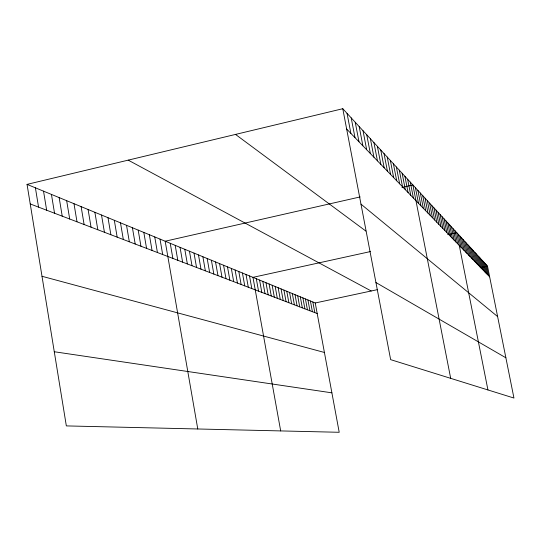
<?xml version="1.0" encoding="UTF-8"?>
<svg xmlns="http://www.w3.org/2000/svg" width="541" height="541" viewBox="0 0 541 541"><rect width="100%" height="100%" fill="white"/><g stroke="black" fill="none" stroke-linecap="round" stroke-linejoin="round"><path stroke-width="0.81" d="M27.05 184.38L315.241 302.974L339.207 432.286L66.34 425.909L27.05 184.38L342.778 108.714L487.495 266.091L513.95 398.048L390.643 359.643L342.778 108.714M360.211 196.917L165.181 241.218L197.769 428.979M401.943 187.436L412.884 184.948L450.687 378.348M370.416 251.572L252.972 277.35L280.684 430.92M447.691 234.611L456.726 232.623L487.941 389.946M315.241 302.974L377.672 289.604M480.232 267.646L487.495 266.091M54.276 351.745L331.897 392.84M42.002 276.282L324.417 352.468M30.235 203.943L317.202 313.543M128.21 160.136L371.207 290.99M375.934 282.537L505.882 357.79M235.511 134.418L365.885 231.081M360.975 204.14L497.619 316.586M346.653 129.029L489.659 276.87M486.318 264.806L488.489 275.667M485.115 263.501L487.306 274.443M483.897 262.175L486.109 273.198M482.667 260.836L484.885 271.94M481.409 259.47L483.647 270.656M480.137 258.084L482.389 269.357M478.846 256.677L481.118 268.038M477.534 255.251L479.82 266.699M476.195 253.803L478.501 265.333M474.842 252.329L477.162 263.954M473.463 250.828L475.803 262.547M472.063 249.306L474.423 261.12M470.643 247.764L473.017 259.666M469.203 246.189L471.59 258.192M467.728 244.593L470.143 256.691M466.234 242.97L468.662 255.169M464.719 241.32L467.167 253.614M463.177 239.636L465.639 252.038M461.601 237.932L464.09 250.436M460.006 236.194L462.508 248.806M458.383 234.422L460.905 247.142M455.015 230.764L457.578 243.707M453.27 228.87L455.86 241.928M451.498 226.936L454.102 240.116M449.686 224.975L452.317 238.27M447.847 222.973L450.497 236.39M445.967 220.931L448.645 234.469M444.06 218.848L446.758 232.522M442.112 216.731L444.83 230.527M440.124 214.574L442.869 228.498M438.095 212.37L440.868 226.436M436.032 210.124L438.832 224.326M433.923 207.832L436.749 222.168M431.772 205.492L434.626 219.977M429.581 203.112L432.455 217.739M427.343 200.677L430.244 215.446M425.057 198.189L427.992 213.113M422.724 195.653L425.686 210.733M420.343 193.063L423.333 208.299M417.909 190.418L420.925 205.81M415.42 187.713L418.47 203.274M410.288 182.128L413.392 198.026M407.63 179.24L410.768 195.308M404.911 176.285L408.083 192.535M402.132 173.262L405.337 189.695M399.292 170.172L402.524 186.794M396.384 167.007L399.65 183.818M393.402 163.767L396.709 180.775M390.352 160.454L393.692 177.658M387.228 157.052L390.602 174.466M384.022 153.57L387.437 171.193M380.742 149.999L384.191 167.838M377.381 146.341L380.864 164.396M373.926 142.587L377.456 160.873M370.389 138.739L373.953 157.255M366.751 134.79L370.362 153.543M363.025 130.733L366.67 149.729M359.19 126.567L362.883 145.813M355.254 122.286L358.994 141.789M351.21 117.891L354.991 137.651M347.052 113.367L350.879 133.397M312.847 301.986L314.815 312.63M310.406 300.985L312.394 311.704M307.937 299.971L309.932 310.764M305.428 298.936L307.437 309.81M302.886 297.888L304.901 308.843M300.302 296.826L302.331 307.863M297.678 295.744L299.721 306.869M295.014 294.649L297.077 305.854M292.309 293.54L294.385 304.826M289.563 292.411L291.653 303.785M286.777 291.261L288.88 302.723M283.944 290.098L286.061 301.648M281.07 288.914L283.2 300.559M278.148 287.711L280.285 299.444M275.18 286.487L277.33 298.314M272.157 285.242L274.328 297.171M269.093 283.984L271.278 296.001M265.976 282.7L268.174 294.818M262.804 281.394L265.016 293.614M259.579 280.069L261.81 292.39M256.306 278.716L258.551 291.139M249.523 275.93L251.795 288.563M246.013 274.483L248.305 287.23M242.436 273.016L244.748 285.871M238.804 271.521L241.13 284.492M235.098 269.993L237.445 283.085M231.332 268.444L233.692 281.651M227.49 266.862L229.871 280.191M223.582 265.252L225.976 278.703M219.592 263.616L222.006 277.188M215.534 261.945L217.969 275.646M211.396 260.241L213.844 274.071M207.176 258.503L209.644 272.468M202.875 256.732L205.364 270.831M198.486 254.926L200.995 269.161M194.016 253.087L196.545 267.464M189.451 251.207L192.001 265.726M184.792 249.293L187.362 263.954M180.045 247.338L182.628 262.148M175.189 245.344L177.8 260.302M170.239 243.301L172.87 258.422M160.014 239.095L162.685 254.534M154.733 236.924L157.431 252.525M149.343 234.699L152.055 250.469M143.825 232.434L146.564 248.373M138.185 230.114L140.951 246.229M132.423 227.741L135.209 244.038M126.526 225.313L129.333 241.793M120.487 222.831L123.328 239.501M114.313 220.288L117.174 237.147M107.99 217.685L110.878 234.747M101.519 215.02L104.427 232.285M94.885 212.295L97.82 229.756M88.088 209.495L91.05 227.173M81.13 206.635L84.112 224.522M73.989 203.693L76.998 221.81M66.665 200.677L69.701 219.024M59.152 197.587L62.222 216.163M51.442 194.415L54.54 213.228M43.53 191.162L46.654 210.219M35.402 187.815L38.553 207.122"/></g></svg>
